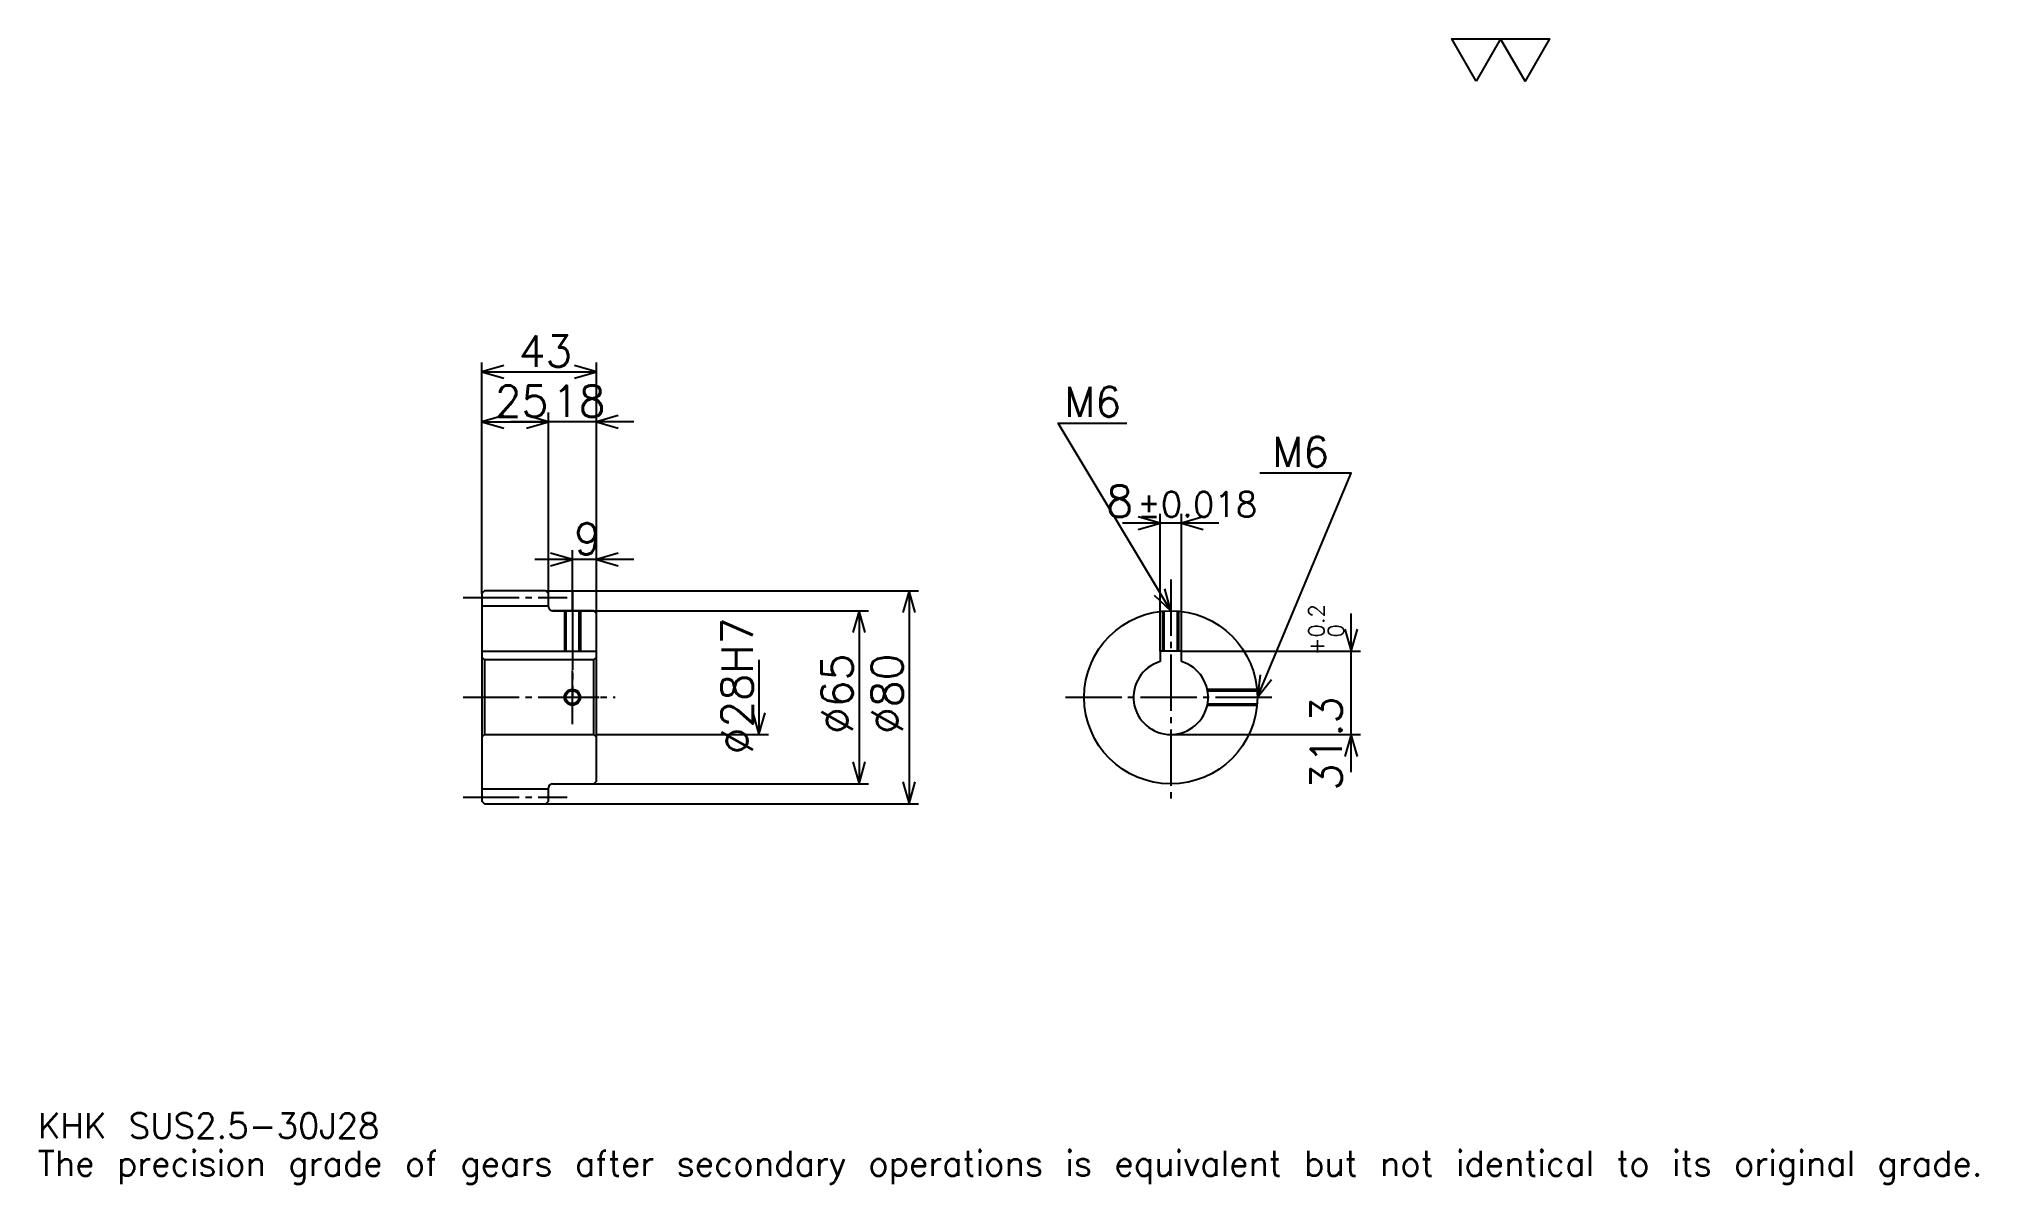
# Model space of a CAD drawing. Extents: x 24 to 752, y 9 to 438.
import ezdxf

# ---------------------------------------------------------------- set-up
doc = ezdxf.new("R2010")
doc.units = 0
doc.linetypes.add('DASHDOT', pattern=[28.173913, 21.130435, -2.347826, 2.347826, -2.347826])
doc.layers.get('0').update_dxf_attribs({"linetype": 'CONTINUOUS'})
doc.layers.add('DASHDOT', color=6, linetype='DASHDOT')
doc.styles.add('KANJI', font='TXT', dxfattribs={"bigfont": 'BIGFONT'})

msp = doc.modelspace()

# ---------------------------------------------------------------- linework, layer by layer
at = {"color": 5}
for p, q in [((190.17392, 231.347824), (190.17392, 317.043457)), ((190.17392, 313.521729), (233.17392, 313.521729)), ((233.17392, 231.347824), (233.17392, 317.043457)), ((190.17392, 294.739136), (215.17392, 294.739136)), ((247.26088, 294.739136), (201.08696, 294.739136)), ((215.17392, 231.347824), (215.17392, 298.260864)), ((466.891296, 256.717407), (430.717407, 256.717407)), ((444.804352, 208.647827), (444.804352, 260.239136)), ((452.804352, 208.647827), (452.804352, 260.239136)), ((247.26088, 243.086945), (210.08696, 243.086945)), ((224.17392, 231.347824), (224.17392, 246.608688)), ((190.17392, 230.347824), (190.17392, 231.347824)), ((214.17392, 231.347824), (233.17392, 231.347824)), ((215.17392, 230.347824), (215.17392, 231.347824)), ((224.17392, 223.847824), (224.17392, 231.347824)), ((224.17392, 223.847824), (224.17392, 231.347824)), ((233.17392, 231.347824), (354.086975, 231.347824)), ((233.17392, 222.847824), (233.17392, 231.347824)), ((350.565216, 231.347824), (350.565216, 151.347824)), ((216.67392, 223.847824), (233.17392, 223.847824)), ((233.17392, 223.847824), (335.304382, 223.847824)), ((331.782623, 223.847824), (331.782623, 158.847824)), ((516.521729, 163.260864), (516.521729, 222.734772)), ((294.217407, 205.347824), (294.217407, 177.347824)), ((452.804352, 208.647827), (520.043457, 208.647827)), ((233.17392, 177.347824), (297.739136, 177.347824)), ((448.804352, 177.347824), (520.043457, 177.347824)), ((216.67392, 158.847824), (233.17392, 158.847824)), ((233.17392, 158.847824), (335.304382, 158.847824)), ((214.17392, 151.347824), (233.17392, 151.347824)), ((233.17392, 151.347824), (354.086975, 151.347824))]:
    msp.add_line(p, q, dxfattribs=at)
at = {"color": 4}
for p, q in [((190.17392, 225.722824), (215.17392, 225.722824)), ((190.17392, 208.647827), (233.17392, 208.647827)), ((191.17392, 205.347824), (191.17392, 177.347824)), ((232.17392, 205.347824), (233.17392, 206.347824)), ((232.17392, 177.347824), (233.17392, 176.347824)), ((190.17392, 156.972824), (215.17392, 156.972824))]:
    msp.add_line(p, q, dxfattribs=at)
at = {"color": 7}
msp.add_lwpolyline([(563.478271, 422.608704), (554.321777, 438.480011), (590.947815, 438.480011), (581.791321, 422.608704), (572.634766, 438.480011), (563.478271, 422.608704)], dxfattribs=at)
at = {"color": 5}
for points in [[(198.391312, 315.869568), (190.17392, 313.521729), (198.391312, 311.17392)], [(224.956528, 311.17392), (233.17392, 313.521729), (224.956528, 315.869568)], [(198.391312, 297.086945), (190.17392, 294.739136), (198.391312, 292.391296)], [(206.956528, 292.391296), (215.17392, 294.739136), (206.956528, 297.086945)], [(206.956528, 292.391296), (215.17392, 294.739136), (206.956528, 297.086945)], [(241.391312, 297.086945), (233.17392, 294.739136), (241.391312, 292.391296)], [(448.804352, 223.847824), (406.543488, 294.282593), (432.369568, 294.282593)], [(481.304352, 191.347824), (516.521729, 275.5), (482.2435, 275.5)], [(436.586975, 254.369568), (444.804352, 256.717407), (436.586975, 259.065216)], [(461.021729, 259.065216), (452.804352, 256.717407), (461.021729, 254.369568)], [(215.956528, 240.739136), (224.17392, 243.086945), (215.956528, 245.434784)], [(241.391312, 245.434784), (233.17392, 243.086945), (241.391312, 240.739136)], [(352.913025, 223.130432), (350.565216, 231.347824), (348.217407, 223.130432)], [(442.563293, 229.686234), (448.804352, 223.847824), (446.589783, 232.102127)], [(334.130432, 215.630432), (331.782623, 223.847824), (329.434814, 215.630432)], [(514.17395, 216.865219), (516.521729, 208.647827), (518.869629, 216.865219)], [(482.310883, 199.834564), (481.304352, 191.347824), (486.642517, 198.02179)], [(291.869568, 185.565216), (294.217407, 177.347824), (296.565216, 185.565216)], [(518.869629, 169.130432), (516.521729, 177.347824), (514.17395, 169.130432)], [(329.434814, 167.065216), (331.782623, 158.847824), (334.130432, 167.065216)], [(348.217407, 159.565216), (350.565216, 151.347824), (352.913025, 159.565216)]]:
    msp.add_lwpolyline(points, dxfattribs=at)
at = {"color": 4}
for points in [[(215.17392, 225.347824), (215.17392, 230.347824), (214.17392, 231.347824), (191.17392, 231.347824), (190.17392, 230.347824), (190.17392, 176.347824)], [(216.67392, 158.847824), (232.17392, 158.847824), (233.17392, 159.847824), (233.17392, 222.847824), (232.17392, 223.847824), (216.67392, 223.847824)], [(221.17392, 223.847824), (221.17392, 208.647827)], [(221.713928, 223.847824), (221.713928, 208.647827)], [(226.633911, 223.847824), (226.633911, 208.647827)], [(227.17392, 223.847824), (227.17392, 208.647827)], [(445.804352, 208.647827), (445.804352, 223.709061)], [(446.34436, 208.647827), (446.34436, 223.754593)], [(451.264343, 208.647827), (451.264343, 223.754593)], [(451.804352, 208.647827), (451.804352, 223.709061)], [(190.17392, 176.347824), (191.17392, 177.347824), (232.17392, 177.347824), (232.17392, 205.347824), (191.17392, 205.347824), (190.17392, 206.347824)], [(452.804352, 204.764236), (452.804352, 208.647827), (444.804352, 208.647827), (444.804352, 204.764236)], [(462.479156, 194.347824), (481.165588, 194.347824)], [(462.586517, 193.807831), (481.211121, 193.807831)], [(462.479156, 188.347824), (481.165588, 188.347824)], [(462.586517, 188.887817), (481.211121, 188.887817)], [(190.17392, 176.347824), (190.17392, 152.347824), (191.17392, 151.347824), (214.17392, 151.347824), (215.17392, 152.347824), (215.17392, 157.347824)]]:
    msp.add_lwpolyline(points, dxfattribs=at)
for centre, radius in [((448.804352, 191.347824), 32.5), ((224.17392, 191.347824), 2.46)]:
    msp.add_circle(centre, radius, dxfattribs=at)
at = {"color": 7}
msp.add_circle((224.17392, 191.347824), 3, dxfattribs=at)
at = {"color": 4}
for centre, radius, start, end in [((216.67392, 225.347824), 1.5, 180, 270), ((448.804352, 191.347824), 14, 106.601549926, 73.398450074), ((216.67392, 157.347824), 1.5, 90, 180)]:
    msp.add_arc(centre, radius, start, end, dxfattribs=at)
at = {"layer": 'DASHDOT', "color": 7}
for p, q in [((448.804352, 235.58696), (448.804352, 151.804352)), ((183.130447, 228.847824), (222.217407, 228.847824)), ((224.17392, 223.847824), (224.17392, 191.347824)), ((183.130447, 191.347824), (240.217407, 191.347824)), ((409.260864, 191.347824), (488.347839, 191.347824)), ((183.130447, 153.847824), (222.217407, 153.847824))]:
    msp.add_line(p, q, dxfattribs=at)
for points in [[(224.17392, 230.891296), (224.17392, 201.60434)], [(224.17392, 181.304352), (224.17392, 201.391296)], [(214.130447, 191.347824), (234.217407, 191.347824)]]:
    msp.add_lwpolyline(points, dxfattribs=at)

# ---------------------------------------------------------------- texts
at = {"color": 7, "style": 'KANJI'}
for s, height, p in [('43', 11.73913, (204.043488, 315.399994)), ('25', 11.73913, (195.043488, 296.617371)), ('18', 11.73913, (216.543488, 296.617371)), ('M6', 11.269566, (408.891296, 296.630432)), ('M6', 11.269566, (486.939148, 277.847839)), ('8', 11.73913, (424.572449, 259.065216)), ('%%p0.018', 9.391304, (436.192749, 259.065216)), ('9', 11.73913, (224.858704, 244.96521)), ('KHK SUS2.5-30J28', 9.391304, (23.47826, 25.826086)), ('The precision grade of gears after secondary operations is equivalent but not identical to its original grade.', 9.391304, (23.47826, 11.73913))]:
    msp.add_text(s, height=height, dxfattribs=at).set_placement(p)
for s, height, p in [('%%c28H7', 11.73913, (291.869568, 169.92392)), ('0.2', 5.869565, (506.426117, 213.780869)), ('+', 5.869565, (506.426117, 207.206955)), ('0', 5.869565, (513.704346, 213.780869)), ('%%c65', 11.73913, (329.434814, 177.554352)), ('%%c80', 11.73913, (348.217407, 177.554352)), ('31.3', 11.73913, (513, 156.395355))]:
    msp.add_text(s, height=height, rotation=90, dxfattribs=at).set_placement(p)

doc.saveas('drawing.dxf')
